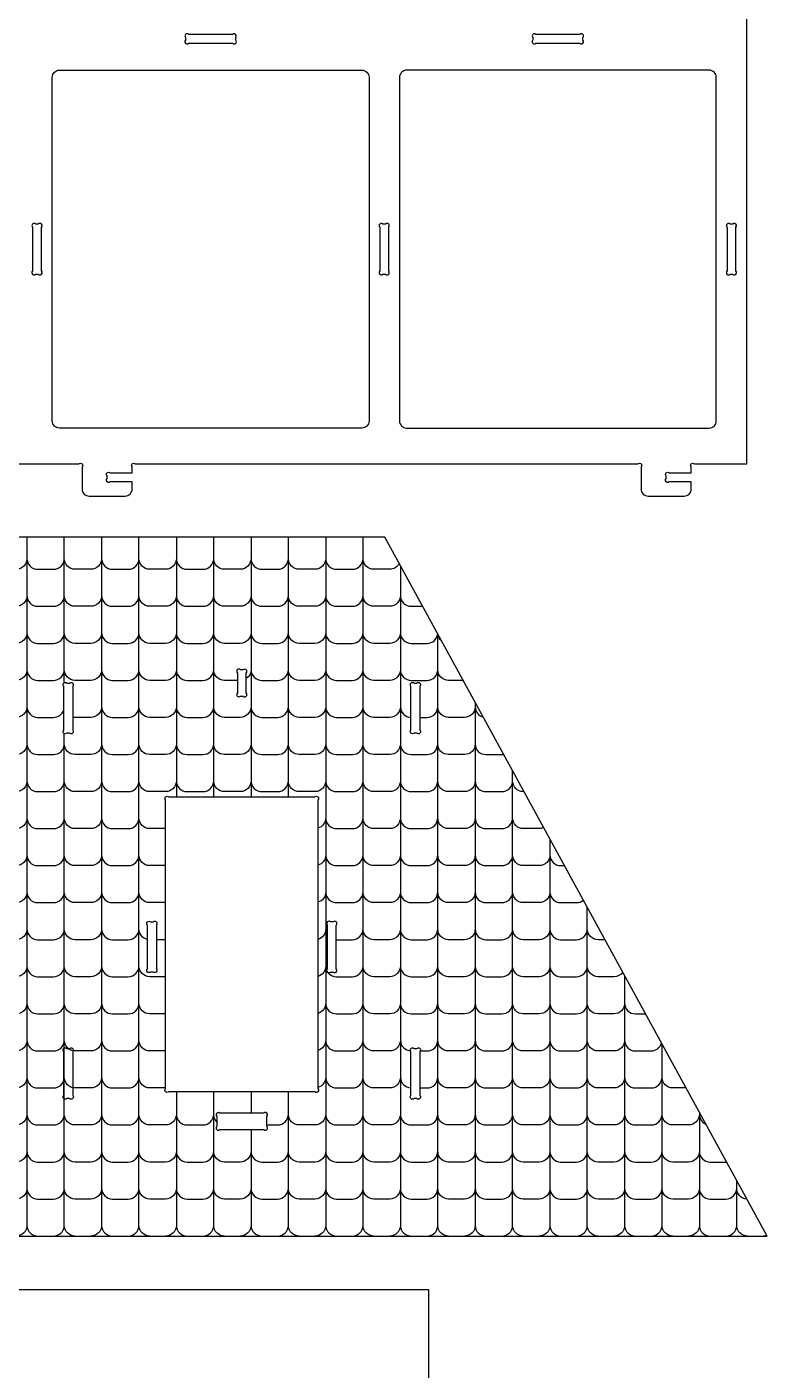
# Model space of a CAD drawing. Extents: x 4982 to 16003, y -2148 to 3908.
# Drawn here: x 12020 to 13013, y -21 to 1780 of the extents above; entities that cross this region are included whole.
import ezdxf

# ---------------------------------------------------------------- set-up
doc = ezdxf.new("R2010")
doc.units = 0
doc.header["$MEASUREMENT"] = 0
doc.layers.add('LAYER_1', color=18, linetype='CONTINUOUS')

msp = doc.modelspace()

# ---------------------------------------------------------------- linework, layer by layer
at = {"layer": 'LAYER_1'}
for points in [[(11416, 1194.3), (12089.9, 1194.3, -1), (12094.2, 1190.1), (12094.2, 1160.7, 0.414214), (12103.8, 1151.1), (12151.8, 1151.1, 0.414214), (12161.4, 1160.7), (12161.4, 1170.3), (12132, 1170.3, -1), (12127.8, 1174.6), (12127.8, 1178.1, -1), (12132, 1182.3), (12161.4, 1182.3), (12161.4, 1190.1, -1), (12165.6, 1194.3), (12839.5, 1194.3, -1), (12843.8, 1190.1), (12843.8, 1160.7, 0.414214), (12853.4, 1151.1), (12901.4, 1151.1, 0.414214), (12911, 1160.7), (12911, 1170.3), (12881.6, 1170.3, -1), (12877.4, 1174.6), (12877.4, 1178.1, -1), (12881.6, 1182.3), (12911, 1182.3), (12911, 1190.1, -1), (12915.2, 1194.3), (12985.4, 1194.3), (12985.4, 2330.1, -1)], [(12020.2, 1095.9), (12020.2, 173.1, 0.414214), (12034.6, 158.7)], [(12120.4, 1095.9), (12120.4, 173.1, 0.414214), (12134.8, 158.7)], [(12156.1, 158.7, 0.414214), (12170.5, 173.1), (12170.5, 1095.9)], [(12420.9, 1095.9), (12420.9, 173.1, 0.414214), (12435.3, 158.7)], [(12456.6, 158.7, 0.414214), (12471, 173.1), (12471, 1095.9)], [(12020.2, 1067.4, -0.414214), (12005.8, 1053), (11984.5, 1053, -0.414214), (11970.1, 1067.4)], [(12020.2, 1067.4, 0.414214), (12034.6, 1053), (12055.9, 1053, 0.414214), (12070.3, 1067.4)], [(12120.4, 1067.4, -0.414214), (12106, 1053), (12084.7, 1053, -0.414214), (12070.3, 1067.4)], [(12120.4, 1067.4, 0.414214), (12134.8, 1053), (12156.1, 1053, 0.414214), (12170.5, 1067.4)], [(12220.6, 1067.4, -0.414214), (12206.2, 1053), (12184.9, 1053, -0.414214), (12170.5, 1067.4)], [(12220.6, 1067.4, 0.414214), (12235, 1053), (12256.3, 1053, 0.414214), (12270.7, 1067.4)], [(12320.8, 1067.4, -0.414214), (12306.4, 1053), (12285.1, 1053, -0.414214), (12270.7, 1067.4)], [(12320.8, 1067.4, 0.414214), (12335.2, 1053), (12356.5, 1053, 0.414214), (12370.9, 1067.4)], [(12420.9, 1067.4, -0.414214), (12406.5, 1053), (12385.3, 1053, -0.414214), (12370.9, 1067.4)], [(12420.9, 1067.4, 0.414214), (12435.3, 1053), (12456.6, 1053, 0.414214), (12471, 1067.4)], [(12519.5, 1060.7, -0.279406), (12506.7, 1053), (12485.4, 1053, -0.414214), (12471, 1067.4)], [(12521.1, 1057.7), (12521.1, 173.1, 0.414214), (12535.5, 158.7)], [(12020.2, 1017.7, -0.414214), (12005.8, 1003.3), (11984.5, 1003.3, -0.414214), (11970.1, 1017.7)], [(12020.2, 1017.7, 0.414214), (12034.6, 1003.3), (12055.9, 1003.3, 0.414214), (12070.3, 1017.7)], [(12120.4, 1017.7, -0.414214), (12106, 1003.3), (12084.7, 1003.3, -0.414214), (12070.3, 1017.7)], [(12120.4, 1017.7, 0.414214), (12134.8, 1003.3), (12156.1, 1003.3, 0.414214), (12170.5, 1017.7)], [(12220.6, 1017.7, -0.414214), (12206.2, 1003.3), (12184.9, 1003.3, -0.414214), (12170.5, 1017.7)], [(12220.6, 1017.7, 0.414214), (12235, 1003.3), (12256.3, 1003.3, 0.414214), (12270.7, 1017.7)], [(12320.8, 1017.7, -0.414214), (12306.4, 1003.3), (12285.1, 1003.3, -0.414214), (12270.7, 1017.7)], [(12320.8, 1017.7, 0.414214), (12335.2, 1003.3), (12356.5, 1003.3, 0.414214), (12370.9, 1017.7)], [(12420.9, 1017.7, -0.414214), (12406.5, 1003.3), (12385.3, 1003.3, -0.414214), (12370.9, 1017.7)], [(12420.9, 1017.7, 0.414214), (12435.3, 1003.3), (12456.6, 1003.3, 0.414214), (12471, 1017.7)], [(12521.1, 1017.7, -0.414214), (12506.7, 1003.3), (12485.4, 1003.3, -0.414214), (12471, 1017.7)], [(12521.1, 1017.7, 0.414214), (12535.5, 1003.3), (12550.9, 1003.3)], [(12020.2, 968, -0.414214), (12005.8, 953.6), (11984.5, 953.6, -0.414214), (11970.1, 968)], [(12020.2, 968, 0.414214), (12034.6, 953.6), (12055.9, 953.6, 0.414214), (12070.3, 968)], [(12120.4, 968, -0.414214), (12106, 953.6), (12084.7, 953.6, -0.414214), (12070.3, 968)], [(12120.4, 968, 0.414214), (12134.8, 953.6), (12156.1, 953.6, 0.414214), (12170.5, 968)], [(12220.6, 968, -0.414214), (12206.2, 953.6), (12184.9, 953.6, -0.414214), (12170.5, 968)], [(12220.6, 968, 0.414214), (12235, 953.6), (12256.3, 953.6, 0.414214), (12270.7, 968)], [(12320.8, 968, -0.414214), (12306.4, 953.6), (12285.1, 953.6, -0.414214), (12270.7, 968)], [(12320.8, 968, 0.414214), (12335.2, 953.6), (12356.5, 953.6, 0.414214), (12370.9, 968)], [(12420.9, 968, -0.414214), (12406.5, 953.6), (12385.3, 953.6, -0.414214), (12370.9, 968)], [(12420.9, 968, 0.414214), (12435.3, 953.6), (12456.6, 953.6, 0.414214), (12471, 968)], [(12521.1, 968, -0.414214), (12506.7, 953.6), (12485.4, 953.6, -0.414214), (12471, 968)], [(12521.1, 968, 0.414214), (12535.5, 953.6), (12556.8, 953.6, 0.379798), (12571.1, 966.3)], [(12556.8, 158.7, 0.414214), (12571.2, 173.1), (12571.2, 966.1)], [(12576.1, 957.2, -0.175116), (12571.4, 965.8)], [(12020.2, 918.3, -0.414214), (12005.8, 903.9), (11984.5, 903.9, -0.414214), (11970.1, 918.3)], [(12020.2, 918.3, 0.414214), (12034.6, 903.9), (12055.9, 903.9, 0.414214), (12070.3, 918.3)], [(12120.4, 918.3, -0.414214), (12106, 903.9), (12084.7, 903.9, -0.414214), (12070.3, 918.3)], [(12120.4, 918.3, 0.414214), (12134.8, 903.9), (12156.1, 903.9, 0.414214), (12170.5, 918.3)], [(12220.6, 918.3, -0.414214), (12206.2, 903.9), (12184.9, 903.9, -0.414214), (12170.5, 918.3)], [(12220.6, 918.3, 0.414214), (12235, 903.9), (12256.3, 903.9, 0.414214), (12270.7, 918.3)], [(12302.4, 903.9), (12285.1, 903.9, -0.414214), (12270.7, 918.3)], [(12320.8, 918.3, -0.250445), (12314.4, 906.4)], [(12320.8, 918.3, 0.414214), (12335.2, 903.9), (12356.5, 903.9, 0.414214), (12370.9, 918.3)], [(12420.9, 918.3, -0.414214), (12406.5, 903.9), (12385.3, 903.9, -0.414214), (12370.9, 918.3)], [(12420.9, 918.3, 0.414214), (12435.3, 903.9), (12456.6, 903.9, 0.414214), (12471, 918.3)], [(12521.1, 918.3, -0.414214), (12506.7, 903.9), (12485.4, 903.9, -0.414214), (12471, 918.3)], [(12521.1, 918.3, 0.414214), (12535.5, 903.9), (12556.8, 903.9, 0.414214), (12571.2, 918.3)], [(12605.2, 903.9), (12585.6, 903.9, -0.414214), (12571.2, 918.3)], [(12020.2, 868.7, -0.414214), (12005.8, 854.3), (11984.5, 854.3, -0.414214), (11970.1, 868.7)], [(12020.2, 868.7, 0.414214), (12034.6, 854.3), (12055.9, 854.3, 0.323813), (12069.6, 864.2)], [(12120.4, 868.7, -0.414214), (12106, 854.3), (12084.7, 854.3, -0.054702), (12081.6, 854.6)], [(12120.4, 868.7, 0.414214), (12134.8, 854.3), (12156.1, 854.3, 0.414214), (12170.5, 868.7)], [(12220.6, 868.7, -0.414214), (12206.2, 854.3), (12184.9, 854.3, -0.414214), (12170.5, 868.7)], [(12220.6, 868.7, 0.414214), (12235, 854.3), (12256.3, 854.3, 0.414214), (12270.7, 868.7)], [(12320.8, 868.7, -0.414214), (12306.4, 854.3), (12285.1, 854.3, -0.414214), (12270.7, 868.7)], [(12320.8, 868.7, 0.414214), (12335.2, 854.3), (12356.5, 854.3, 0.414214), (12370.9, 868.7)], [(12420.9, 868.7, -0.414214), (12406.5, 854.3), (12385.3, 854.3, -0.414214), (12370.9, 868.7)], [(12420.9, 868.7, 0.414214), (12435.3, 854.3), (12456.6, 854.3, 0.414214), (12471, 868.7)], [(12521.1, 868.7, -0.414214), (12506.7, 854.3), (12485.4, 854.3, -0.414214), (12471, 868.7)], [(12521.1, 868.7, 0.406544), (12535.2, 854.3)], [(12547.2, 854.3), (12556.8, 854.3, 0.414214), (12571.2, 868.7)], [(12621.3, 868.7, -0.414214), (12606.9, 854.3), (12585.6, 854.3, -0.414214), (12571.2, 868.7)], [(12621.3, 874.5), (12621.3, 173.1, 0.414214), (12635.7, 158.7)], [(12621.3, 868.7, 0.342693), (12632.2, 854.7)], [(12084.7, 158.7, -0.414214), (12070.3, 173.1), (12070.3, 833.2)], [(12020.2, 819, -0.414214), (12005.8, 804.6), (11984.5, 804.6, -0.414214), (11970.1, 819)], [(12020.2, 819, 0.414214), (12034.6, 804.6), (12055.9, 804.6, 0.414214), (12070.3, 819)], [(12120.4, 819, -0.414214), (12106, 804.6), (12084.7, 804.6, -0.414214), (12070.3, 819)], [(12120.4, 819, 0.414214), (12134.8, 804.6), (12156.1, 804.6, 0.414214), (12170.5, 819)], [(12220.6, 819, -0.414214), (12206.2, 804.6), (12184.9, 804.6, -0.414214), (12170.5, 819)], [(12220.6, 819, 0.414214), (12235, 804.6), (12256.3, 804.6, 0.414214), (12270.7, 819)], [(12320.8, 819, -0.414214), (12306.4, 804.6), (12285.1, 804.6, -0.414214), (12270.7, 819)], [(12320.8, 819, 0.414214), (12335.2, 804.6), (12356.5, 804.6, 0.414214), (12370.9, 819)], [(12420.9, 819, -0.414214), (12406.5, 804.6), (12385.3, 804.6, -0.414214), (12370.9, 819)], [(12420.9, 819, 0.414214), (12435.3, 804.6), (12456.6, 804.6, 0.414214), (12471, 819)], [(12521.1, 819, -0.414214), (12506.7, 804.6), (12485.4, 804.6, -0.414214), (12471, 819)], [(12521.1, 819, 0.414214), (12535.5, 804.6), (12556.8, 804.6, 0.414214), (12571.2, 819)], [(12621.3, 819, -0.414214), (12606.9, 804.6), (12585.6, 804.6, -0.414214), (12571.2, 819)], [(12621.3, 819, 0.414214), (12635.7, 804.6), (12657, 804.6, 0.042575), (12659.5, 804.8)], [(12685.8, 158.7, -0.414214), (12671.4, 173.1), (12671.4, 782.9)], [(12020.2, 769.3, -0.414214), (12005.8, 754.9), (11984.5, 754.9, -0.414214), (11970.1, 769.3)], [(12020.2, 769.3, 0.414214), (12034.6, 754.9), (12055.9, 754.9, 0.414214), (12070.3, 769.3)], [(12120.4, 769.3, -0.414214), (12106, 754.9), (12084.7, 754.9, -0.414214), (12070.3, 769.3)], [(12120.4, 769.3, 0.414214), (12134.8, 754.9), (12156.1, 754.9, 0.414214), (12170.5, 769.3)], [(12220.6, 769.3, -0.414214), (12206.2, 754.9), (12184.9, 754.9, -0.414214), (12170.5, 769.3)], [(12220.6, 769.3, 0.414214), (12235, 754.9), (12256.3, 754.9, 0.414214), (12270.7, 769.3)], [(12320.8, 769.3, -0.414214), (12306.4, 754.9), (12285.1, 754.9, -0.414214), (12270.7, 769.3)], [(12320.8, 769.3, 0.414214), (12335.2, 754.9), (12356.5, 754.9, 0.414214), (12370.9, 769.3)], [(12420.9, 769.3, -0.414214), (12406.5, 754.9), (12385.3, 754.9, -0.414214), (12370.9, 769.3)], [(12420.9, 769.3, 0.414214), (12435.3, 754.9), (12456.6, 754.9, 0.414214), (12471, 769.3)], [(12521.1, 769.3, -0.414214), (12506.7, 754.9), (12485.4, 754.9, -0.414214), (12471, 769.3)], [(12521.1, 769.3, 0.414214), (12535.5, 754.9), (12556.8, 754.9, 0.414214), (12571.2, 769.3)], [(12621.3, 769.3, -0.414214), (12606.9, 754.9), (12585.6, 754.9, -0.414214), (12571.2, 769.3)], [(12621.3, 769.3, 0.414214), (12635.7, 754.9), (12657, 754.9, 0.414214), (12671.4, 769.3)], [(12686.7, 754.9), (12685.8, 754.9, -0.414214), (12671.4, 769.3)], [(12020.2, 719.6, -0.414214), (12005.8, 705.2), (11984.5, 705.2, -0.414214), (11970.1, 719.6)], [(12020.2, 719.6, 0.414214), (12034.6, 705.2), (12055.9, 705.2, 0.414214), (12070.3, 719.6)], [(12120.4, 719.6, -0.414214), (12106, 705.2), (12084.7, 705.2, -0.414214), (12070.3, 719.6)], [(12120.4, 719.6, 0.414214), (12134.8, 705.2), (12156.1, 705.2, 0.414214), (12170.5, 719.6)], [(12206.2, 705.2, -0.001323), (12206.2, 705.2), (12184.9, 705.2, -0.414214), (12170.5, 719.6)], [(12420.9, 719.6, -0.335422), (12410.5, 705.8)], [(12420.9, 719.6, 0.414214), (12435.3, 705.2), (12456.6, 705.2, 0.414214), (12471, 719.6)], [(12521.1, 719.6, -0.414214), (12506.7, 705.2), (12485.4, 705.2, -0.414214), (12471, 719.6)], [(12521.1, 719.6, 0.414214), (12535.5, 705.2), (12556.8, 705.2, 0.414214), (12571.2, 719.6)], [(12621.3, 719.6, -0.414214), (12606.9, 705.2), (12585.6, 705.2, -0.414214), (12571.2, 719.6)], [(12621.3, 719.6, 0.414214), (12635.7, 705.2), (12657, 705.2, 0.414214), (12671.4, 719.6)], [(12713.2, 706.6, -0.109058), (12707.1, 705.2), (12685.8, 705.2, -0.414214), (12671.4, 719.6)], [(12721.5, 691.3), (12721.5, 173.1, 0.414214), (12735.9, 158.7)], [(12020.2, 669.9, -0.414214), (12005.8, 655.5), (11984.5, 655.5, -0.414214), (11970.1, 669.9)], [(12020.2, 669.9, 0.414214), (12034.6, 655.5), (12055.9, 655.5, 0.414214), (12070.3, 669.9)], [(12120.4, 669.9, -0.414214), (12106, 655.5), (12084.7, 655.5, -0.414214), (12070.3, 669.9)], [(12120.4, 669.9, 0.414214), (12134.8, 655.5), (12156.1, 655.5, 0.414214), (12170.5, 669.9)], [(12206.2, 655.5, -0.001323), (12206.2, 655.5), (12184.9, 655.5, -0.414214), (12170.5, 669.9)], [(12420.9, 669.9, -0.335422), (12410.5, 656.1)], [(12420.9, 669.9, 0.414214), (12435.3, 655.5), (12456.6, 655.5, 0.414214), (12471, 669.9)], [(12521.1, 669.9, -0.414214), (12506.7, 655.5), (12485.4, 655.5, -0.414214), (12471, 669.9)], [(12521.1, 669.9, 0.414214), (12535.5, 655.5), (12556.8, 655.5, 0.414214), (12571.2, 669.9)], [(12621.3, 669.9, -0.414214), (12606.9, 655.5), (12585.6, 655.5, -0.414214), (12571.2, 669.9)], [(12621.3, 669.9, 0.414214), (12635.7, 655.5), (12657, 655.5, 0.414214), (12671.4, 669.9)], [(12721.5, 669.9, -0.414214), (12707.1, 655.5), (12685.8, 655.5, -0.414214), (12671.4, 669.9)], [(12721.5, 669.9, 0.414214), (12735.9, 655.5), (12741.1, 655.5)], [(12020.2, 620.3, -0.414214), (12005.8, 605.9), (11984.5, 605.9, -0.414214), (11970.1, 620.3)], [(12020.2, 620.3, 0.414214), (12034.6, 605.9), (12055.9, 605.9, 0.414214), (12070.3, 620.3)], [(12120.4, 620.3, -0.414214), (12106, 605.9), (12084.7, 605.9, -0.414214), (12070.3, 620.3)], [(12120.4, 620.3, 0.414214), (12134.8, 605.9), (12156.1, 605.9, 0.414214), (12170.5, 620.3)], [(12206.2, 605.9, -0.001323), (12206.2, 605.9), (12184.9, 605.9, -0.414214), (12170.5, 620.3)], [(12420.9, 620.3, -0.335422), (12410.5, 606.4)], [(12420.9, 620.3, 0.414214), (12435.3, 605.9), (12456.6, 605.9, 0.414214), (12471, 620.3)], [(12521.1, 620.3, -0.414214), (12506.7, 605.9), (12485.4, 605.9, -0.414214), (12471, 620.3)], [(12521.1, 620.3, 0.414214), (12535.5, 605.9), (12556.8, 605.9, 0.414214), (12571.2, 620.3)], [(12621.3, 620.3, -0.414214), (12606.9, 605.9), (12585.6, 605.9, -0.414214), (12571.2, 620.3)], [(12621.3, 620.3, 0.414214), (12635.7, 605.9), (12657, 605.9, 0.414214), (12671.4, 620.3)], [(12721.5, 620.3, -0.414214), (12707.1, 605.9), (12685.8, 605.9, -0.414214), (12671.4, 620.3)], [(12721.5, 620.3, 0.414214), (12735.9, 605.9), (12757.2, 605.9, 0.175306), (12766.4, 609.2)], [(12786, 158.7, -0.414214), (12771.6, 173.1), (12771.6, 599.7)], [(12020.2, 570.6, -0.414214), (12005.8, 556.2), (11984.5, 556.2, -0.414214), (11970.1, 570.6)], [(12020.2, 570.6, 0.414214), (12034.6, 556.2), (12055.9, 556.2, 0.414214), (12070.3, 570.6)], [(12120.4, 570.6, -0.414214), (12106, 556.2), (12084.7, 556.2, -0.414214), (12070.3, 570.6)], [(12120.4, 570.6, 0.414214), (12134.8, 556.2), (12156.1, 556.2, 0.414214), (12170.5, 570.6)], [(12181.8, 556.5, -0.351824), (12170.5, 570.6)], [(12420.9, 570.6, -0.335422), (12410.5, 556.7)], [(12420.9, 570.6, 0.13441), (12423, 563.2)], [(12435, 556.2, 0.006806), (12435.3, 556.2), (12456.6, 556.2, 0.414214), (12471, 570.6)], [(12521.1, 570.6, -0.414214), (12506.7, 556.2), (12485.4, 556.2, -0.414214), (12471, 570.6)], [(12521.1, 570.6, 0.414214), (12535.5, 556.2), (12556.8, 556.2, 0.414214), (12571.2, 570.6)], [(12621.3, 570.6, -0.414214), (12606.9, 556.2), (12585.6, 556.2, -0.414214), (12571.2, 570.6)], [(12621.3, 570.6, 0.414214), (12635.7, 556.2), (12657, 556.2, 0.414214), (12671.4, 570.6)], [(12721.5, 570.6, -0.414214), (12707.1, 556.2), (12685.8, 556.2, -0.414214), (12671.4, 570.6)], [(12721.5, 570.6, 0.414214), (12735.9, 556.2), (12757.2, 556.2, 0.414214), (12771.6, 570.6)], [(12795.4, 556.2), (12786, 556.2, -0.414214), (12771.6, 570.6)], [(12206.2, 556.2, -0.001323), (12206.2, 556.2), (12193.8, 556.2)], [(12020.2, 520.9, -0.414214), (12005.8, 506.5), (11984.5, 506.5, -0.414214), (11970.1, 520.9)], [(12020.2, 520.9, 0.414214), (12034.6, 506.5), (12055.9, 506.5, 0.414214), (12070.3, 520.9)], [(12120.4, 520.9, -0.414214), (12106, 506.5), (12084.7, 506.5, -0.414214), (12070.3, 520.9)], [(12120.4, 520.9, 0.414214), (12134.8, 506.5), (12156.1, 506.5, 0.414214), (12170.5, 520.9)], [(12206.2, 506.5, -0.001323), (12206.2, 506.5), (12184.9, 506.5, -0.414214), (12170.5, 520.9)], [(12420.9, 520.9, -0.335422), (12410.5, 507)], [(12420.9, 520.9, 0.13441), (12423, 513.6)], [(12423.4, 512.9, 0.249808), (12435.3, 506.5), (12456.6, 506.5, 0.414214), (12471, 520.9)], [(12521.1, 520.9, -0.414214), (12506.7, 506.5), (12485.4, 506.5, -0.414214), (12471, 520.9)], [(12521.1, 520.9, 0.414214), (12535.5, 506.5), (12556.8, 506.5, 0.414214), (12571.2, 520.9)], [(12621.3, 520.9, -0.414214), (12606.9, 506.5), (12585.6, 506.5, -0.414214), (12571.2, 520.9)], [(12621.3, 520.9, 0.414214), (12635.7, 506.5), (12657, 506.5, 0.414214), (12671.4, 520.9)], [(12721.5, 520.9, -0.414214), (12707.1, 506.5), (12685.8, 506.5, -0.414214), (12671.4, 520.9)], [(12721.5, 520.9, 0.414214), (12735.9, 506.5), (12757.2, 506.5, 0.414214), (12771.6, 520.9)], [(12819.2, 512.7, -0.2469), (12807.3, 506.5), (12786, 506.5, -0.414214), (12771.6, 520.9)], [(12821.7, 508.1), (12821.7, 173.1, 0.414214), (12836.1, 158.7)], [(12020.2, 471.2, -0.414214), (12005.8, 456.8), (11984.5, 456.8, -0.414214), (11970.1, 471.2)], [(12020.2, 471.2, 0.414214), (12034.6, 456.8), (12055.9, 456.8, 0.414214), (12070.3, 471.2)], [(12120.4, 471.2, -0.414214), (12106, 456.8), (12084.7, 456.8, -0.414214), (12070.3, 471.2)], [(12120.4, 471.2, 0.414214), (12134.8, 456.8), (12156.1, 456.8, 0.414214), (12170.5, 471.2)], [(12206.2, 456.8, -0.001323), (12206.2, 456.8), (12184.9, 456.8, -0.414214), (12170.5, 471.2)], [(12420.9, 471.2, -0.335422), (12410.5, 457.4)], [(12420.9, 471.2, 0.414214), (12435.3, 456.8), (12456.6, 456.8, 0.414214), (12471, 471.2)], [(12521.1, 471.2, -0.414214), (12506.7, 456.8), (12485.4, 456.8, -0.414214), (12471, 471.2)], [(12521.1, 471.2, 0.414214), (12535.5, 456.8), (12556.8, 456.8, 0.414214), (12571.2, 471.2)], [(12621.3, 471.2, -0.414214), (12606.9, 456.8), (12585.6, 456.8, -0.414214), (12571.2, 471.2)], [(12621.3, 471.2, 0.414214), (12635.7, 456.8), (12657, 456.8, 0.414214), (12671.4, 471.2)], [(12721.5, 471.2, -0.414214), (12707.1, 456.8), (12685.8, 456.8, -0.414214), (12671.4, 471.2)], [(12721.5, 471.2, 0.414214), (12735.9, 456.8), (12757.2, 456.8, 0.414214), (12771.6, 471.2)], [(12821.7, 471.2, -0.414214), (12807.3, 456.8), (12786, 456.8, -0.414214), (12771.6, 471.2)], [(12821.7, 471.2, 0.414214), (12836.1, 456.8), (12849.8, 456.8)], [(12020.2, 421.5, -0.414214), (12005.8, 407.1), (11984.5, 407.1, -0.414214), (11970.1, 421.5)], [(12020.2, 421.5, 0.414214), (12034.6, 407.1), (12055.9, 407.1, 0.414214), (12070.3, 421.5)], [(12120.4, 421.5, -0.414214), (12106, 407.1), (12084.7, 407.1, -0.414214), (12070.3, 421.5)], [(12120.4, 421.5, 0.414214), (12134.8, 407.1), (12156.1, 407.1, 0.414214), (12170.5, 421.5)], [(12206.2, 407.1, -0.001323), (12206.2, 407.1), (12184.9, 407.1, -0.414214), (12170.5, 421.5)], [(12420.9, 421.5, -0.335422), (12410.5, 407.7)], [(12420.9, 421.5, 0.414214), (12435.3, 407.1), (12456.6, 407.1, 0.414214), (12471, 421.5)], [(12521.1, 421.5, -0.414214), (12506.7, 407.1), (12485.4, 407.1, -0.414214), (12471, 421.5)], [(12521.1, 421.5, 0.406544), (12535.2, 407.1)], [(12547.2, 407.1), (12556.8, 407.1, 0.414214), (12571.2, 421.5)], [(12621.3, 421.5, -0.414214), (12606.9, 407.1), (12585.6, 407.1, -0.414214), (12571.2, 421.5)], [(12621.3, 421.5, 0.414214), (12635.7, 407.1), (12657, 407.1, 0.414214), (12671.4, 421.5)], [(12721.5, 421.5, -0.414214), (12707.1, 407.1), (12685.8, 407.1, -0.414214), (12671.4, 421.5)], [(12721.5, 421.5, 0.414214), (12735.9, 407.1), (12757.2, 407.1, 0.414214), (12771.6, 421.5)], [(12821.7, 421.5, -0.414214), (12807.3, 407.1), (12786, 407.1, -0.414214), (12771.6, 421.5)], [(12821.7, 421.5, 0.414214), (12836.1, 407.1), (12857.4, 407.1, 0.333881), (12871.2, 417.5)], [(12857.4, 158.7, 0.414214), (12871.8, 173.1), (12871.8, 416.5)], [(12020.2, 371.9, -0.414214), (12005.8, 357.5), (11984.5, 357.5, -0.414214), (11970.1, 371.9)], [(12020.2, 371.9, 0.414214), (12034.6, 357.5), (12055.9, 357.5, 0.414214), (12070.3, 371.9)], [(12120.4, 371.9, -0.414214), (12106, 357.5), (12084.7, 357.5, -0.414214), (12070.3, 371.9)], [(12120.4, 371.9, 0.414214), (12134.8, 357.5), (12156.1, 357.5, 0.414214), (12170.5, 371.9)], [(12206.2, 357.5, -0.001323), (12206.2, 357.5), (12184.9, 357.5, -0.414214), (12170.5, 371.9)], [(12420.9, 371.9, -0.335422), (12410.5, 358)], [(12420.9, 371.9, 0.414214), (12435.3, 357.5), (12456.6, 357.5, 0.414214), (12471, 371.9)], [(12521.1, 371.9, -0.414214), (12506.7, 357.5), (12485.4, 357.5, -0.414214), (12471, 371.9)], [(12521.1, 371.9, 0.406544), (12535.2, 357.5)], [(12547.2, 357.5), (12556.8, 357.5, 0.414214), (12571.2, 371.9)], [(12621.3, 371.9, -0.414214), (12606.9, 357.5), (12585.6, 357.5, -0.414214), (12571.2, 371.9)], [(12621.3, 371.9, 0.414214), (12635.7, 357.5), (12657, 357.5, 0.414214), (12671.4, 371.9)], [(12721.5, 371.9, -0.414214), (12707.1, 357.5), (12685.8, 357.5, -0.414214), (12671.4, 371.9)], [(12721.5, 371.9, 0.414214), (12735.9, 357.5), (12757.2, 357.5, 0.414214), (12771.6, 371.9)], [(12821.7, 371.9, -0.414214), (12807.3, 357.5), (12786, 357.5, -0.414214), (12771.6, 371.9)], [(12821.7, 371.9, 0.414214), (12836.1, 357.5), (12857.4, 357.5, 0.414214), (12871.8, 371.9)], [(12904.1, 357.5), (12886.2, 357.5, -0.414214), (12871.8, 371.9)], [(12220.6, 352.3), (12220.6, 173.1, -0.414214), (12206.2, 158.7)], [(12285.1, 158.7, -0.414214), (12270.7, 173.1), (12270.7, 352.3)], [(12385.3, 158.7, -0.414214), (12370.9, 173.1), (12370.9, 352.3)], [(12921.9, 324.9), (12921.9, 173.1, -0.414214), (12907.5, 158.7)], [(12020.2, 322.2, -0.414214), (12005.8, 307.8), (11984.5, 307.8, -0.414214), (11970.1, 322.2)], [(12020.2, 322.2, 0.414214), (12034.6, 307.8), (12055.9, 307.8, 0.414214), (12070.3, 322.2)], [(12120.4, 322.2, -0.414214), (12106, 307.8), (12084.7, 307.8, -0.414214), (12070.3, 322.2)], [(12120.4, 322.2, 0.414214), (12134.8, 307.8), (12156.1, 307.8, 0.414214), (12170.5, 322.2)], [(12220.6, 322.2, -0.414214), (12206.2, 307.8), (12184.9, 307.8, -0.414214), (12170.5, 322.2)], [(12220.6, 322.2, 0.414214), (12235, 307.8), (12256.3, 307.8, 0.414214), (12270.7, 322.2)], [(12274.8, 312.1, -0.195819), (12270.7, 322.2)], [(12342, 307.8), (12356.5, 307.8, 0.414214), (12370.9, 322.2)], [(12420.9, 322.2, -0.414214), (12406.5, 307.8), (12385.3, 307.8, -0.414214), (12370.9, 322.2)], [(12420.9, 322.2, 0.414214), (12435.3, 307.8), (12456.6, 307.8, 0.414214), (12471, 322.2)], [(12521.1, 322.2, -0.414214), (12506.7, 307.8), (12485.4, 307.8, -0.414214), (12471, 322.2)], [(12521.1, 322.2, 0.414214), (12535.5, 307.8), (12556.8, 307.8, 0.414214), (12571.2, 322.2)], [(12621.3, 322.2, -0.414214), (12606.9, 307.8), (12585.6, 307.8, -0.414214), (12571.2, 322.2)], [(12621.3, 322.2, 0.414214), (12635.7, 307.8), (12657, 307.8, 0.414214), (12671.4, 322.2)], [(12721.5, 322.2, -0.414214), (12707.1, 307.8), (12685.8, 307.8, -0.414214), (12671.4, 322.2)], [(12721.5, 322.2, 0.414214), (12735.9, 307.8), (12757.2, 307.8, 0.414214), (12771.6, 322.2)], [(12821.7, 322.2, -0.414214), (12807.3, 307.8), (12786, 307.8, -0.414214), (12771.6, 322.2)], [(12821.7, 322.2, 0.414214), (12836.1, 307.8), (12857.4, 307.8, 0.414214), (12871.8, 322.2)], [(12921.9, 322.2, -0.414214), (12907.5, 307.8), (12886.2, 307.8, -0.414214), (12871.8, 322.2)], [(12921.9, 322.2, 0.299842), (12930.6, 308.9)], [(12320.8, 301.6), (12320.8, 173.1, -0.414214), (12306.4, 158.7)], [(12020.2, 272.5, -0.414214), (12005.8, 258.1), (11984.5, 258.1, -0.414214), (11970.1, 272.5)], [(12020.2, 272.5, 0.414214), (12034.6, 258.1), (12055.9, 258.1, 0.414214), (12070.3, 272.5)], [(12120.4, 272.5, -0.414214), (12106, 258.1), (12084.7, 258.1, -0.414214), (12070.3, 272.5)], [(12120.4, 272.5, 0.414214), (12134.8, 258.1), (12156.1, 258.1, 0.414214), (12170.5, 272.5)], [(12220.6, 272.5, -0.414214), (12206.2, 258.1), (12184.9, 258.1, -0.414214), (12170.5, 272.5)], [(12220.6, 272.5, 0.414214), (12235, 258.1), (12256.3, 258.1, 0.414214), (12270.7, 272.5)], [(12320.8, 272.5, -0.414214), (12306.4, 258.1), (12285.1, 258.1, -0.414214), (12270.7, 272.5)], [(12320.8, 272.5, 0.414214), (12335.2, 258.1), (12356.5, 258.1, 0.414214), (12370.9, 272.5)], [(12420.9, 272.5, -0.414214), (12406.5, 258.1), (12385.3, 258.1, -0.414214), (12370.9, 272.5)], [(12420.9, 272.5, 0.414214), (12435.3, 258.1), (12456.6, 258.1, 0.414214), (12471, 272.5)], [(12521.1, 272.5, -0.414214), (12506.7, 258.1), (12485.4, 258.1, -0.414214), (12471, 272.5)], [(12521.1, 272.5, 0.414214), (12535.5, 258.1), (12556.8, 258.1, 0.414214), (12571.2, 272.5)], [(12621.3, 272.5, -0.414214), (12606.9, 258.1), (12585.6, 258.1, -0.414214), (12571.2, 272.5)], [(12621.3, 272.5, 0.414214), (12635.7, 258.1), (12657, 258.1, 0.414214), (12671.4, 272.5)], [(12721.5, 272.5, -0.414214), (12707.1, 258.1), (12685.8, 258.1, -0.414214), (12671.4, 272.5)], [(12721.5, 272.5, 0.414214), (12735.9, 258.1), (12757.2, 258.1, 0.414214), (12771.6, 272.5)], [(12821.7, 272.5, -0.414214), (12807.3, 258.1), (12786, 258.1, -0.414214), (12771.6, 272.5)], [(12821.7, 272.5, 0.414214), (12836.1, 258.1), (12857.4, 258.1, 0.414214), (12871.8, 272.5)], [(12921.9, 272.5, -0.414214), (12907.5, 258.1), (12886.2, 258.1, -0.414214), (12871.8, 272.5)], [(12921.9, 272.5, 0.414214), (12936.3, 258.1), (12957.6, 258.1, 0.014208), (12958.4, 258.1)], [(12020.2, 222.8, -0.414214), (12005.8, 208.4), (11984.5, 208.4, -0.414214), (11970.1, 222.8)], [(12020.2, 222.8, 0.414214), (12034.6, 208.4), (12055.9, 208.4, 0.414214), (12070.3, 222.8)], [(12120.4, 222.8, -0.414214), (12106, 208.4), (12084.7, 208.4, -0.414214), (12070.3, 222.8)], [(12120.4, 222.8, 0.414214), (12134.8, 208.4), (12156.1, 208.4, 0.414214), (12170.5, 222.8)], [(12220.6, 222.8, -0.414214), (12206.2, 208.4), (12184.9, 208.4, -0.414214), (12170.5, 222.8)], [(12220.6, 222.8, 0.414214), (12235, 208.4), (12256.3, 208.4, 0.414214), (12270.7, 222.8)], [(12320.8, 222.8, -0.414214), (12306.4, 208.4), (12285.1, 208.4, -0.414214), (12270.7, 222.8)], [(12320.8, 222.8, 0.414214), (12335.2, 208.4), (12356.5, 208.4, 0.414214), (12370.9, 222.8)], [(12420.9, 222.8, -0.414214), (12406.5, 208.4), (12385.3, 208.4, -0.414214), (12370.9, 222.8)], [(12420.9, 222.8, 0.414214), (12435.3, 208.4), (12456.6, 208.4, 0.414214), (12471, 222.8)], [(12521.1, 222.8, -0.414214), (12506.7, 208.4), (12485.4, 208.4, -0.414214), (12471, 222.8)], [(12521.1, 222.8, 0.414214), (12535.5, 208.4), (12556.8, 208.4, 0.414214), (12571.2, 222.8)], [(12621.3, 222.8, -0.414214), (12606.9, 208.4), (12585.6, 208.4, -0.414214), (12571.2, 222.8)], [(12621.3, 222.8, 0.414214), (12635.7, 208.4), (12657, 208.4, 0.414214), (12671.4, 222.8)], [(12721.5, 222.8, -0.414214), (12707.1, 208.4), (12685.8, 208.4, -0.414214), (12671.4, 222.8)], [(12721.5, 222.8, 0.414214), (12735.9, 208.4), (12757.2, 208.4, 0.414214), (12771.6, 222.8)], [(12821.7, 222.8, -0.414214), (12807.3, 208.4), (12786, 208.4, -0.414214), (12771.6, 222.8)], [(12821.7, 222.8, 0.414214), (12836.1, 208.4), (12857.4, 208.4, 0.414214), (12871.8, 222.8)], [(12921.9, 222.8, -0.414214), (12907.5, 208.4), (12886.2, 208.4, -0.414214), (12871.8, 222.8)], [(12921.9, 222.8, 0.414214), (12936.3, 208.4), (12957.6, 208.4, 0.414214), (12972, 222.8)], [(12986.4, 158.7, -0.414214), (12972, 173.1), (12972, 233.3)], [(12985.6, 208.4, -0.397743), (12972, 222.8)], [(12020.2, 173.1, -0.414214), (12005.8, 158.7)], [(12055.9, 158.7, 0.414214), (12070.3, 173.1)], [(12120.4, 173.1, -0.414214), (12106, 158.7)], [(12184.9, 158.7, -0.414214), (12170.5, 173.1)], [(12220.6, 173.1, 0.414214), (12235, 158.7)], [(12256.3, 158.7, 0.414214), (12270.7, 173.1)], [(12320.8, 173.1, 0.414214), (12335.2, 158.7)], [(12356.5, 158.7, 0.414214), (12370.9, 173.1)], [(12420.9, 173.1, -0.414214), (12406.5, 158.7)], [(12485.4, 158.7, -0.414214), (12471, 173.1)], [(12521.1, 173.1, -0.414214), (12506.7, 158.7)], [(12585.6, 158.7, -0.414214), (12571.2, 173.1)], [(12621.3, 173.1, -0.414214), (12606.9, 158.7)], [(12657, 158.7, 0.414214), (12671.4, 173.1)], [(12721.5, 173.1, -0.414214), (12707.1, 158.7)], [(12757.2, 158.7, 0.414214), (12771.6, 173.1)], [(12821.7, 173.1, -0.414214), (12807.3, 158.7)], [(12886.2, 158.7, -0.414214), (12871.8, 173.1)], [(12921.9, 173.1, 0.414214), (12936.3, 158.7)], [(12957.6, 158.7, 0.414214), (12972, 173.1)], [(13012.3, 159.5, -0.082383), (13007.7, 158.7)]]:
    msp.add_lwpolyline(points, format="xyb", dxfattribs=at)
for points in [[(12237.2, 1758.3), (12295.9, 1758.3, 1), (12300.2, 1762.6), (12300.2, 1766.1, 1), (12295.9, 1770.3), (12237.2, 1770.3, 1), (12233, 1766.1), (12233, 1762.6, 1)], [(12702.8, 1758.3), (12761.5, 1758.3, 1), (12765.8, 1762.6), (12765.8, 1766.1, 1), (12761.5, 1770.3), (12702.8, 1770.3, 1), (12698.6, 1766.1), (12698.6, 1762.6, 1)], [(12469.4, 1242.3), (12063.8, 1242.3, -0.414214), (12054.2, 1251.9), (12054.2, 1712.7, -0.414214), (12063.8, 1722.3), (12469.4, 1722.3, -0.414214), (12479, 1712.7), (12479, 1251.9, -0.414214)], [(12935, 1242.3, 0.414214), (12944.6, 1251.9), (12944.6, 1712.7, 0.414214), (12935, 1722.3), (12529.4, 1722.3, 0.414214), (12519.8, 1712.7), (12519.8, 1251.9, 0.414214), (12529.4, 1242.3)], [(12027.8, 1511.7), (12027.8, 1453, 1), (12032, 1448.7), (12035.5, 1448.7, 1), (12039.8, 1453), (12039.8, 1511.7, 1), (12035.5, 1515.9), (12032, 1515.9, 1)], [(12493.4, 1511.7), (12493.4, 1453, 1), (12497.6, 1448.7), (12501.1, 1448.7, 1), (12505.4, 1453), (12505.4, 1511.7, 1), (12501.1, 1515.9), (12497.6, 1515.9, 1)], [(12959, 1511.7), (12959, 1453, 1), (12963.2, 1448.7), (12966.7, 1448.7, 1), (12971, 1453), (12971, 1511.7, 1), (12966.7, 1515.9), (12963.2, 1515.9, 1)], [(12302.4, 913.8), (12302.4, 887.1, 1), (12306.6, 882.8), (12310.1, 882.8, 1), (12314.4, 887.1), (12314.4, 913.8, 1), (12310.1, 918.1), (12306.6, 918.1, 1)], [(12081.6, 896.1), (12081.6, 837.4, -1), (12077.3, 833.2), (12073.8, 833.2, -1), (12069.6, 837.4), (12069.6, 896.1, -1), (12073.8, 900.4), (12077.3, 900.4, -1)], [(12547.2, 896.1), (12547.2, 837.4, -1), (12542.9, 833.2), (12539.4, 833.2, -1), (12535.2, 837.4), (12535.2, 896.1, -1), (12539.4, 900.4), (12542.9, 900.4, -1)], [(12410.5, 743.5), (12410.5, 356.5, -1), (12406.2, 352.3), (12210.5, 352.3, -1), (12206.2, 356.5), (12206.2, 743.5, -1), (12210.5, 747.8), (12406.2, 747.8, -1)], [(12193.8, 575.8), (12193.8, 517.1, -1), (12189.5, 512.9), (12186, 512.9, -1), (12181.8, 517.1), (12181.8, 575.8, -1), (12186, 580.1), (12189.5, 580.1, -1)], [(12423, 575.8), (12423, 517.1, 1), (12427.2, 512.9), (12430.7, 512.9, 1), (12435, 517.1), (12435, 575.8, 1), (12430.7, 580.1), (12427.2, 580.1, 1)], [(12081.6, 406.1), (12081.6, 347.4, -1), (12077.3, 343.1), (12073.8, 343.1, -1), (12069.6, 347.4), (12069.6, 406.1, -1), (12073.8, 410.3), (12077.3, 410.3, -1)], [(12547.2, 406.1), (12547.2, 347.4, -1), (12542.9, 343.1), (12539.4, 343.1, -1), (12535.2, 347.4), (12535.2, 406.1, -1), (12539.4, 410.3), (12542.9, 410.3, -1)], [(12279, 301.6), (12337.7, 301.6, 1), (12342, 305.8), (12342, 319.2, 1), (12337.7, 323.5), (12279, 323.5, 1), (12274.8, 319.2), (12274.8, 305.8, 1)]]:
    msp.add_lwpolyline(points, format="xyb", close=True, dxfattribs=at)
for points in [[(13012.8, 158.7), (12500.3, 1095.9), (11089.2, 1095.9), (10576.8, 158.7)], [(12558.7, -261.4), (11147.7, -261.4), (11147.7, 86.9), (12558.7, 86.9)]]:
    msp.add_lwpolyline(points, close=True, dxfattribs=at)
for points in [[(12070.3, 900.4), (12070.3, 1095.9)], [(12220.6, 1095.9), (12220.6, 747.8)], [(12270.7, 747.8), (12270.7, 1095.9)], [(12320.8, 1095.9), (12320.8, 747.8)], [(12370.9, 747.8), (12370.9, 1095.9)], [(12320.8, 352.3), (12320.8, 323.5)]]:
    msp.add_lwpolyline(points, dxfattribs=at)

doc.saveas('drawing.dxf')
